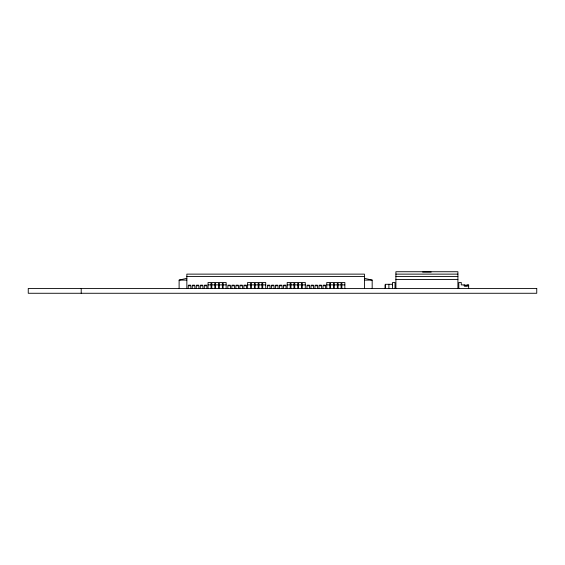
<?xml version="1.0" encoding="UTF-8"?>
<svg xmlns="http://www.w3.org/2000/svg" width="565" height="565" viewBox="0 0 565 565"><rect width="100%" height="100%" fill="white"/><g stroke="black" fill="none" stroke-linecap="round" stroke-linejoin="round"><path stroke-width="0.85" d="M179.112 288.482L179.112 280.106L186.853 278.312M422.613 272.076L431.201 272.076M395.91 274.124L457.904 274.124M186.853 276.518L364.432 276.518M395.91 276.518L457.904 276.518M395.91 279.505L457.904 279.505M179.112 280.106L186.853 280.106M364.432 280.106L372.173 280.106L372.173 288.482M208.047 284.894L211.035 284.894M211.819 284.894L214.813 284.894M215.597 284.894L218.584 284.894M219.368 284.894L222.363 284.894M223.147 284.894L226.134 284.894M247.618 284.894L250.613 284.894M251.397 284.894L254.384 284.894M255.168 284.894L258.163 284.894M258.94 284.894L261.934 284.894M262.718 284.894L265.712 284.894M287.197 284.894L290.184 284.894M290.968 284.894L293.962 284.894M294.739 284.894L297.734 284.894M298.518 284.894L301.505 284.894M302.289 284.894L305.284 284.894M326.768 284.894L329.762 284.894M330.539 284.894L333.534 284.894M334.318 284.894L337.305 284.894M338.089 284.894L341.083 284.894M341.867 284.894L344.855 284.894M188.399 285.184L189.409 285.184M189.706 285.184L190.716 285.184M192.404 285.184L193.421 285.184M193.717 285.184L194.727 285.184M196.415 285.184L197.425 285.184M197.729 285.184L198.739 285.184M200.427 285.184L201.437 285.184M201.74 285.184L202.75 285.184M204.438 285.184L205.448 285.184M205.745 285.184L206.762 285.184M227.97 285.184L228.98 285.184M229.284 285.184L230.294 285.184M231.982 285.184L232.992 285.184M233.288 285.184L234.305 285.184M235.993 285.184L237.003 285.184M237.3 285.184L238.31 285.184M240.005 285.184L241.015 285.184M241.312 285.184L242.321 285.184M244.009 285.184L245.026 285.184M245.323 285.184L246.333 285.184M267.542 285.184L268.559 285.184M268.855 285.184L269.865 285.184M271.553 285.184L272.563 285.184M272.867 285.184L273.877 285.184M275.565 285.184L276.575 285.184M276.878 285.184L277.888 285.184M279.576 285.184L280.586 285.184M280.883 285.184L281.9 285.184M283.588 285.184L284.598 285.184M284.894 285.184L285.911 285.184M307.12 285.184L308.13 285.184M308.426 285.184L309.443 285.184M311.131 285.184L312.141 285.184M312.438 285.184L313.448 285.184M315.143 285.184L316.153 285.184M316.449 285.184L317.459 285.184M319.147 285.184L320.164 285.184M320.461 285.184L321.471 285.184M323.159 285.184L324.169 285.184M324.472 285.184L325.482 285.184M464.084 285.184L464.776 285.184M465.023 285.184L466.033 285.184M466.28 285.184L467.29 285.184M468.039 285.184L468.54 285.184M464.084 285.791L468.668 285.791M364.432 278.312L372.173 280.106M468.668 288.482L468.668 284.894L467.276 284.894L467.276 286.088L464.536 286.088L464.536 284.894L461.273 284.894L461.273 282.5L458.815 282.5L458.815 288.482M457.904 288.482L457.904 271.73L395.91 271.73L395.91 288.482M395.006 288.482L395.006 282.5L392.541 282.5L392.541 284.894M392.477 288.482L392.477 284.294L385.295 284.294L385.295 288.482M388.889 284.294L388.889 288.482M385.153 284.894L385.153 288.482M364.432 288.482L364.432 274.124L186.853 274.124L186.853 288.482M344.855 288.482L344.855 282.5L341.867 282.5L341.867 288.482M341.083 288.482L341.083 282.5L338.089 282.5L338.089 288.482M337.305 288.482L337.305 282.5L334.318 282.5L334.318 288.482M333.534 288.482L333.534 282.5L330.539 282.5L330.539 288.482M329.762 288.482L329.762 282.5L326.768 282.5L326.768 288.482M325.631 288.482L325.631 285.791L323.011 285.791L323.011 288.482M321.619 288.482L321.619 285.791L318.999 285.791L318.999 288.482M317.608 288.482L317.608 285.791L314.988 285.791L314.988 288.482M313.603 288.482L313.603 285.791L310.983 285.791L310.983 288.482M309.592 288.482L309.592 285.791L306.972 285.791L306.972 288.482M305.284 288.482L305.284 282.5L302.289 282.5L302.289 288.482M301.505 288.482L301.505 282.5L298.518 282.5L298.518 288.482M297.734 288.482L297.734 282.5L294.739 282.5L294.739 288.482M293.962 288.482L293.962 282.5L290.968 282.5L290.968 288.482M290.184 288.482L290.184 282.5L287.197 282.5L287.197 288.482M286.06 288.482L286.06 285.791L283.439 285.791L283.439 288.482M282.048 288.482L282.048 285.791L279.428 285.791L279.428 288.482M278.037 288.482L278.037 285.791L275.416 285.791L275.416 288.482M274.025 288.482L274.025 285.791L271.405 285.791L271.405 288.482M270.014 288.482L270.014 285.791L267.393 285.791L267.393 288.482M265.712 288.482L265.712 282.5L262.718 282.5L262.718 288.482M261.934 288.482L261.934 282.5L258.94 282.5L258.94 288.482M258.163 288.482L258.163 282.5L255.168 282.5L255.168 288.482M254.384 288.482L254.384 282.5L251.397 282.5L251.397 288.482M250.613 288.482L250.613 282.5L247.618 282.5L247.618 288.482M246.481 288.482L246.481 285.791L243.861 285.791L243.861 288.482M242.47 288.482L242.47 285.791L239.85 285.791L239.85 288.482M238.465 288.482L238.465 285.791L235.845 285.791L235.845 288.482M234.454 288.482L234.454 285.791L231.834 285.791L231.834 288.482M230.442 288.482L230.442 285.791L227.822 285.791L227.822 288.482M226.134 288.482L226.134 282.5L223.147 282.5L223.147 288.482M222.363 288.482L222.363 282.5L219.368 282.5L219.368 288.482M218.584 288.482L218.584 282.5L215.597 282.5L215.597 288.482M214.813 288.482L214.813 282.5L211.819 282.5L211.819 288.482M211.035 288.482L211.035 282.5L208.047 282.5L208.047 288.482M206.91 288.482L206.91 285.791L204.29 285.791L204.29 288.482M202.899 288.482L202.899 285.791L200.278 285.791L200.278 288.482M198.887 288.482L198.887 285.791L196.267 285.791L196.267 288.482M194.876 288.482L194.876 285.791L192.255 285.791L192.255 288.482M190.871 288.482L190.871 285.791L188.244 285.791L188.244 288.482M81.205 288.482L81.205 293.27M536.75 288.482L28.25 288.482L28.25 293.27L536.75 293.27L536.75 288.482"/></g></svg>
